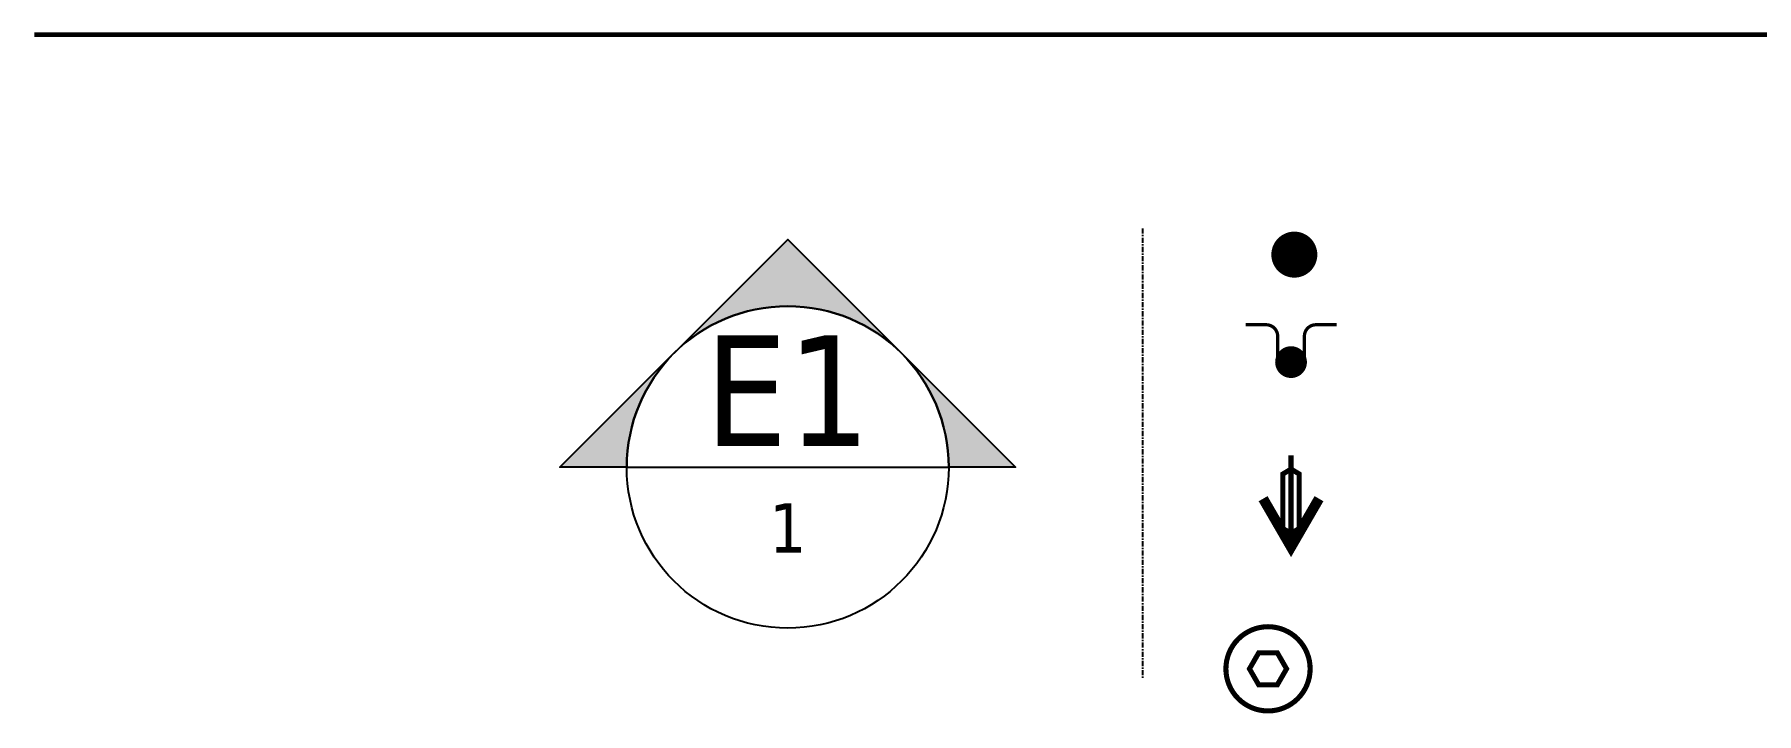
# Model space of a CAD drawing. Header units: inches. Extents: x -297 to 791, y -313 to 332.
# Drawn here: x -296.8 to -170.4, y 277.5 to 327.3 of the extents above; entities that cross this region are included whole.
import ezdxf
from ezdxf.enums import TextEntityAlignment as Align

# ---------------------------------------------------------------- set-up
doc = ezdxf.new("R2010")
doc.units = ezdxf.units.IN
doc.header["$LTSCALE"] = 0.5
doc.header["$MEASUREMENT"] = 0
doc.set_wipeout_variables(frame=1)
doc.linetypes.add('CENTER2', pattern=[1.125, 0.75, -0.125, 0.125, -0.125])
doc.layers.get('Defpoints').update_dxf_attribs({"color": 85})
for name, color, linetype, lineweight in [('Cable', 230, 'Continuous', 40), ('NOTES', 7, 'Continuous', 30), ('Structure', 152, 'Continuous', 60)]:
    doc.layers.add(name, color=color, linetype=linetype, lineweight=lineweight)
doc.layers.add('Center', color=1, linetype='CENTER2')
doc.layers.add('Dims', color=1, linetype='Continuous')
doc.styles.add('Tahoma', font='tahoma.ttf')

# ---------------------------------------------------------------- blocks, each defined once
blk = doc.blocks.new('TOGGLE')
at = {"layer": 'Cable', "const_width": 1.6875}
blk.add_lwpolyline([(-0.84375, 0, -1), (0.84375, 0, -1)], format="xyb", close=True, dxfattribs=at)
blk = doc.blocks.new('*U184')
at = {"layer": 'Cable', "lineweight": 50, "const_width": 0.24}
for points in [[(-0.98, 0), (-0.98, 1.9, 0.414214), (-1.82, 2.74), (-3.34, 2.74)], [(0.98, 0), (0.98, 1.9, -0.414214), (1.82, 2.74), (3.34, 2.74)]]:
    blk.add_lwpolyline(points, format="xyb", dxfattribs=at)
at = {"layer": 'Cable', "lineweight": 50, "const_width": 1.17}
blk.add_lwpolyline([(0, 0.58, -1), (0, -0.58, -1)], format="xyb", close=True, dxfattribs=at)
blk = doc.blocks.new('*U186')
at = {"layer": 'Cable', "lineweight": 40, "const_width": 0.375}
blk.add_lwpolyline([(0, 6.71), (0, 5.71), (-0.6, 5.35), (-0.6, 1.35), (0, 1), (0, 0), (0, 1), (0.6, 1.35), (0.6, 5.35), (0, 5.71), (0, 1)], dxfattribs=at)
at = {"layer": 'Cable', "const_width": 0.75}
blk.add_lwpolyline([(2.05, 3.54), (2.05, 3.54), (0, 0), (-2.05, 3.54)], dxfattribs=at)
blk = doc.blocks.new('*U188')
blk.add_wipeout([(11.81, 0), (16.71, 0), (0, 16.71), (-16.71, 0), (-11.81, 0), (-11.81, -0.08), (-11.81, -0.23), (-11.8, -0.35), (-11.8, -0.45), (-11.8, -0.54), (-11.79, -0.66), (-11.78, -0.76), (-11.76, -1.16), (-11.68, -1.76), (-11.58, -2.31), (-11.46, -2.86), (-11.28, -3.51), (-11.13, -3.94), (-10.9, -4.56), (-10.5, -5.41), (-10.1, -6.13), (-9.47, -7.08), (-8.92, -7.74), (-8.47, -8.24), (-7.79, -8.87), (-7.09, -9.45), (-6.39, -9.93), (-5.44, -10.5), (-4.51, -10.92), (-3.7, -11.22), (-3.16, -11.38), (-2.7, -11.5), (-2.05, -11.64), (-1.21, -11.75), (-0.45, -11.81), (0.14, -11.81), (1.16, -11.77), (1.97, -11.65), (2.94, -11.44), (3.89, -11.16), (4.61, -10.87), (5.09, -10.66), (5.6, -10.4), (5.99, -10.18), (6.39, -9.93), (6.87, -9.6), (7.43, -9.19), (7.78, -8.88), (7.92, -8.76), (8.04, -8.65), (8.18, -8.52), (8.25, -8.45), (8.35, -8.36), (8.43, -8.28), (8.51, -8.18), (8.62, -8.07), (8.74, -7.95), (8.86, -7.8), (9.1, -7.53), (9.36, -7.21), (9.58, -6.91), (9.76, -6.64), (10.12, -6.09), (10.46, -5.5), (10.64, -5.12), (10.92, -4.5), (11.08, -4.09), (11.24, -3.63), (11.37, -3.2), (11.5, -2.72), (11.57, -2.36), (11.68, -1.76), (11.76, -1.15), (11.8, -0.52)]).dxf.layer = 'Dims'
h = blk.add_hatch(color=256)
edge = h.paths.add_edge_path()
edge.add_line((-11.81, 0), (-16.71, 0))
edge.add_line((-16.71, 0), (0, 16.71))
edge.add_line((0, 16.71), (16.71, 0))
edge.add_line((16.71, 0), (11.81, 0))
edge.add_arc((0, 0), 11.81, 0, 180)
blk.add_line((-11.81, 0), (11.81, 0))
blk.add_lwpolyline([(-11.81, 0), (-16.71, 0), (0, 16.71), (16.71, 0), (11.81, 0, 1)], format="xyb", close=True)
blk.add_circle((0, 0), 11.81)
at = {"layer": 'NOTES', "style": 'Tahoma', "flags": 8}
blk.add_attdef('VIEWNUMBER', text='', height=8.12, dxfattribs=at).set_placement((0, -0.89), align=Align.BOTTOM_CENTER)
blk.add_attdef('SHEETNUMBER', text='', height=3.62, dxfattribs=at).set_placement((0, -2.64), align=Align.TOP_CENTER)
blk = doc.blocks.new('BUTTON TERM')
at = {"layer": 'Cable', "const_width": 0.375}
blk.add_lwpolyline([(0, -3.09, 1), (0, 3.09, 1), (0, -3.09, 6.313752)], format="xyb", dxfattribs=at)
blk.add_lwpolyline([(-0.68, 1.18), (-1.36, 0), (-0.68, -1.18), (0.68, -1.18), (1.36, 0), (0.68, 1.18)], close=True, dxfattribs=at)
at = {"layer": 'Cable'}
blk.add_circle((0, 0), 3.09, dxfattribs=at)

msp = doc.modelspace()

# ---------------------------------------------------------------- linework, layer by layer
at = {"layer": 'Center'}
msp.add_line((-215.47943, 313.05165), (-215.47943, 280.05165), dxfattribs=at)
at = {"layer": 'Structure'}
msp.add_line((-296.78161, 327.28737), (-26.78161, 327.28737), dxfattribs=at)

# ---------------------------------------------------------------- block references
at = {"layer": 'Defpoints'}
msp.add_blockref('BUTTON TERM', (-206.27556, 280.74763), dxfattribs=at)
at = {"layer": 'Dims'}
ref = msp.add_blockref('*U188', (-241.51507, 295.54289), dxfattribs=at)
ref.add_attrib('VIEWNUMBER', 'E1', dxfattribs={"layer": 'NOTES', "height": 8.121094, "style": 'Tahoma'}).set_placement((-241.51507, 294.65144), align=Align.BOTTOM_CENTER)
ref.add_attrib('SHEETNUMBER', '1', dxfattribs={"layer": 'NOTES', "height": 3.61758, "style": 'Tahoma'}).set_placement((-241.51507, 292.89836), align=Align.TOP_CENTER)
for name, p in [('TOGGLE', (-204.34598, 311.13373)), ('*U184', (-204.58669, 303.24867)), ('*U186', (-204.58669, 289.68988))]:
    msp.add_blockref(name, p, dxfattribs=at)

doc.saveas('drawing.dxf')
